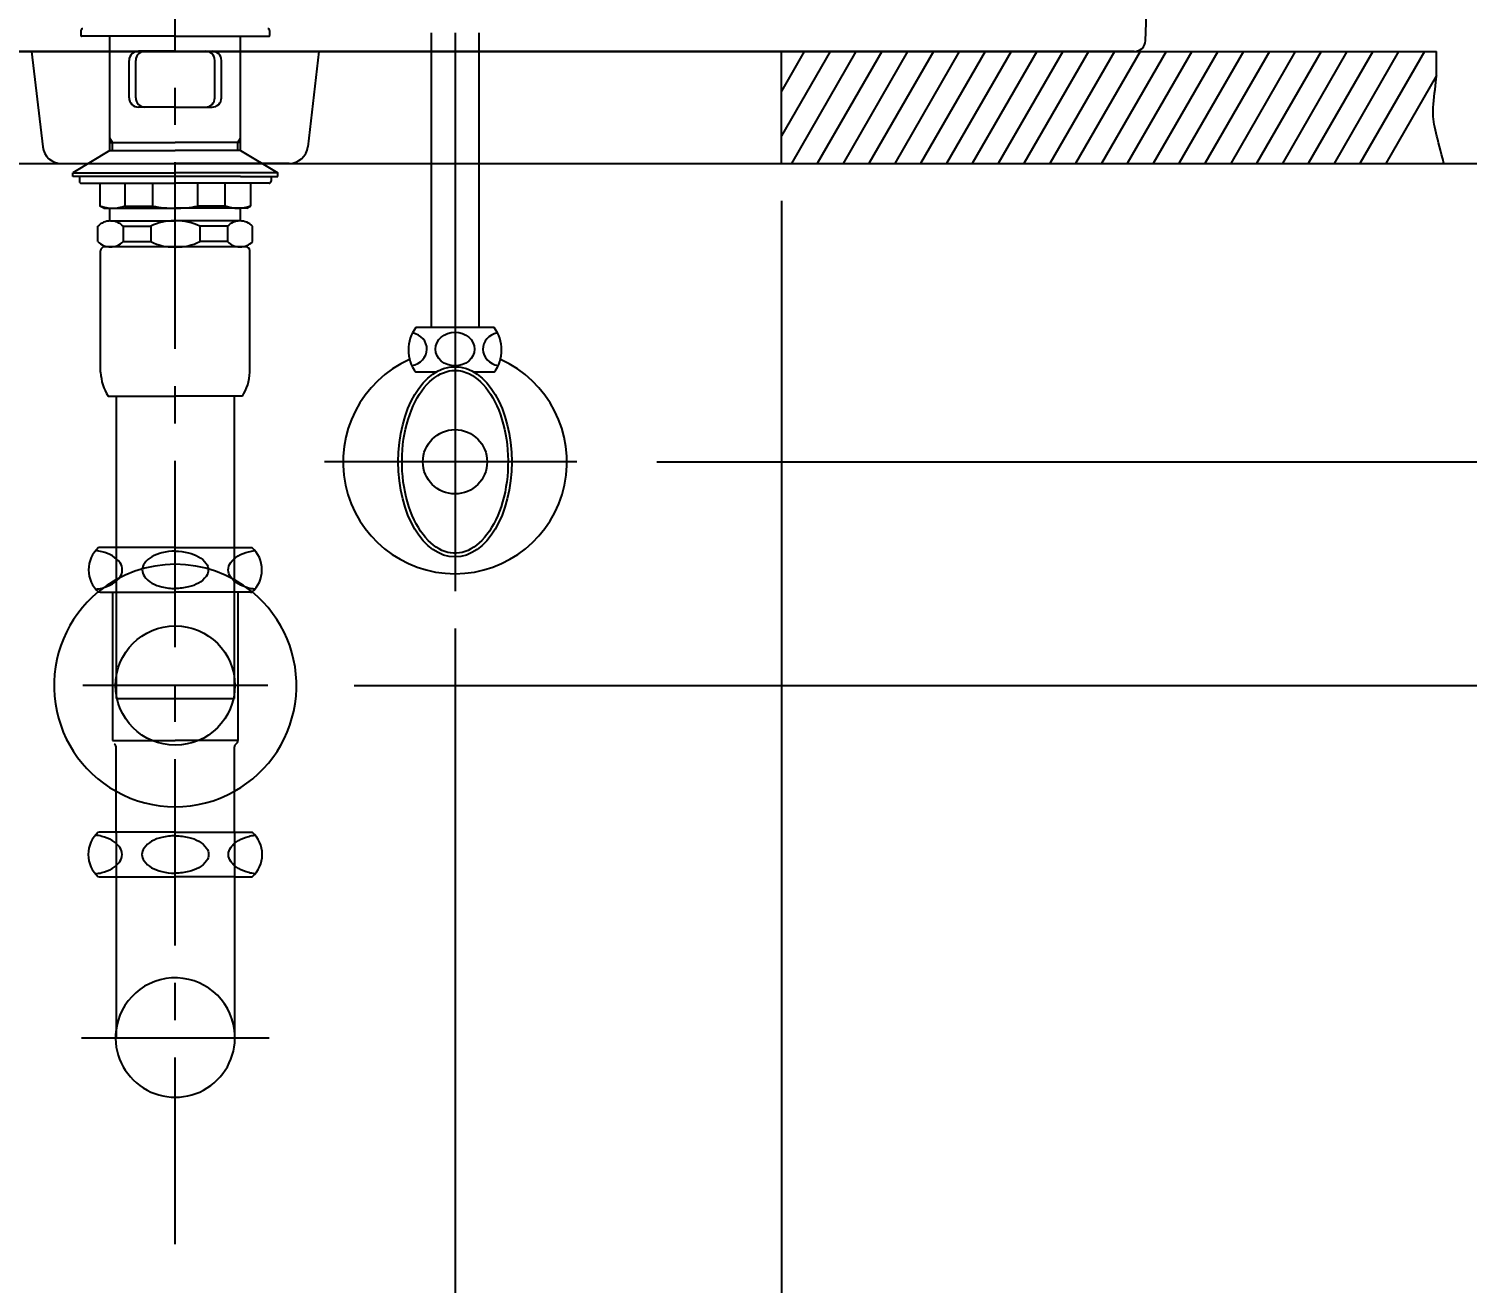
# Model space of a CAD drawing. Extents: x 0 to 3100, y 0 to 2100.
# Drawn here: x 980.3 to 1365.9, y 402.8 to 739.1 of the extents above; entities that cross this region are included whole.
import ezdxf

# ---------------------------------------------------------------- set-up
doc = ezdxf.new("R2010")
doc.units = 0
doc.header["$LTSCALE"] = 20
doc.header["$MEASUREMENT"] = 0
doc.linetypes.add('CENTER', pattern=[2, 1.25, -0.25, 0.25, -0.25])
doc.layers.get('0').update_dxf_attribs({"linetype": 'CONTINUOUS'})
doc.layers.get('DEFPOINTS').update_dxf_attribs({"linetype": 'CONTINUOUS'})
for name, color, linetype in [('1', 1, 'CONTINUOUS'), ('3', 3, 'CONTINUOUS'), ('4', 4, 'CONTINUOUS'), ('6', 6, 'CONTINUOUS'), ('7', 7, 'CONTINUOUS'), ('ORTHO$3', 7, 'CONTINUOUS'), ('ORTHO$4', 7, 'CONTINUOUS')]:
    doc.layers.add(name, color=color, linetype=linetype)
doc.dimstyles.get("Standard").update_dxf_attribs({"dimtxt": 2.5, "dimasz": 2, "dimexe": 2, "dimexo": 1, "dimgap": 1.5, "dimtad": 1, "dimdec": 0, "dimlfac": 10, "dimrnd": 0.5, "dimzin": 0, "dimdsep": 46, "dimtxsty": 'Standard', "dimcen": 0, "dimclrt": 2, "dimadec": 0, "dimazin": 0, "dimtfac": 1, "dimtdec": 0, "dimtmove": 0, "dimatfit": 3, "dimfxl": 0, "dimtolj": 1, "dimtzin": 0, "dimarcsym": 0})

# ---------------------------------------------------------------- blocks, each defined once
blk = doc.blocks.new('*D4')
at = {"layer": '7', "color": 3, "lineweight": -2}
for p, q in [((1289.58, 873.02), (1589.16, 873.02)), ((1579.16, 853.02), (1579.16, 515.52)), ((1579.16, 133.02), (1579.16, 470.52)), ((1523.35, 113.02), (1589.16, 113.02))]:
    blk.add_line(p, q, dxfattribs=at)
at = {"layer": '7', "color": 3}
for points in [[(1575.83, 853.02), (1582.5, 853.02), (1579.16, 873.02)], [(1575.83, 133.02), (1582.5, 133.02), (1579.16, 113.02)]]:
    blk.add_solid(points, dxfattribs=at)
at = {"layer": 'DEFPOINTS', "color": 0}
for p in [(1279.58, 873.02, -9.25), (1513.35, 113.02), (1579.16, 113.02)]:
    blk.add_point(p, dxfattribs=at)
at = {"layer": '7', "color": 2, "insert": (1579.16, 493.02), "char_height": 25, "attachment_point": 5}
blk.add_mtext('\\A1;760', dxfattribs=at)
blk = doc.blocks.new('*D6')
at = {"layer": '7', "color": 3, "lineweight": -2}
for p, q in [((1289.58, 873.02), (1469.16, 873.02)), ((1459.16, 853.02), (1459.16, 763.26)), ((1459.16, 643.02), (1459.16, 718.26)), ((1148.72, 623.02), (1469.16, 623.02))]:
    blk.add_line(p, q, dxfattribs=at)
at = {"layer": '7', "color": 3}
for points in [[(1455.83, 853.02), (1462.5, 853.02), (1459.16, 873.02)], [(1455.83, 643.02), (1462.5, 643.02), (1459.16, 623.02)]]:
    blk.add_solid(points, dxfattribs=at)
at = {"layer": 'DEFPOINTS', "color": 0}
for p in [(1279.58, 873.02, -9.25), (1138.72, 623.02), (1459.16, 623.02)]:
    blk.add_point(p, dxfattribs=at)
at = {"layer": '7', "color": 2, "insert": (1459.16, 740.76), "char_height": 25, "attachment_point": 5}
blk.add_mtext('\\A1;250', dxfattribs=at)
blk = doc.blocks.new('*D5')
at = {"layer": '7', "color": 3, "lineweight": -2}
for p, q in [((1289.58, 873.02), (1529.16, 873.02)), ((1519.16, 853.02), (1519.16, 720.52)), ((1519.16, 583.02), (1519.16, 675.52)), ((1067.58, 563.02), (1529.16, 563.02))]:
    blk.add_line(p, q, dxfattribs=at)
at = {"layer": '7', "color": 3}
for points in [[(1515.83, 853.02), (1522.5, 853.02), (1519.16, 873.02)], [(1515.83, 583.02), (1522.5, 583.02), (1519.16, 563.02)]]:
    blk.add_solid(points, dxfattribs=at)
at = {"layer": 'DEFPOINTS', "color": 0}
for p in [(1279.58, 873.02, -9.25), (1057.58, 563.02), (1519.16, 563.02)]:
    blk.add_point(p, dxfattribs=at)
at = {"layer": '7', "color": 2, "insert": (1519.16, 698.02), "char_height": 25, "attachment_point": 5}
blk.add_mtext('\\A1;310', dxfattribs=at)
blk = doc.blocks.new('*D7')
at = {"layer": '7', "color": 3, "lineweight": -2}
for p, q in [((1519.16, 543.02), (1519.16, 450.74)), ((1519.16, 133.02), (1519.16, 405.74)), ((1335.08, 113.02), (1529.16, 113.02))]:
    blk.add_line(p, q, dxfattribs=at)
at = {"layer": '7', "color": 3}
for points in [[(1515.83, 543.02), (1522.5, 543.02), (1519.16, 563.02)], [(1515.83, 133.02), (1522.5, 133.02), (1519.16, 113.02)]]:
    blk.add_solid(points, dxfattribs=at)
at = {"layer": 'DEFPOINTS', "color": 0}
for p in [(1519.16, 563.02), (1325.08, 113.02), (1519.16, 113.02)]:
    blk.add_point(p, dxfattribs=at)
at = {"layer": '7', "color": 2, "insert": (1519.16, 428.24), "char_height": 25, "attachment_point": 5}
blk.add_mtext('\\A1;450', dxfattribs=at)
blk = doc.blocks.new('*D8')
at = {"layer": '7', "color": 3, "lineweight": -2}
for p, q in [((1459.16, 603.02), (1459.16, 390.52)), ((1459.16, 133.02), (1459.16, 345.52)), ((1335.08, 113.02), (1469.16, 113.02))]:
    blk.add_line(p, q, dxfattribs=at)
at = {"layer": '7', "color": 3}
for points in [[(1455.83, 603.02), (1462.5, 603.02), (1459.16, 623.02)], [(1455.83, 133.02), (1462.5, 133.02), (1459.16, 113.02)]]:
    blk.add_solid(points, dxfattribs=at)
at = {"layer": 'DEFPOINTS', "color": 0}
for p in [(1459.16, 623.02), (1325.08, 113.02), (1459.16, 113.02)]:
    blk.add_point(p, dxfattribs=at)
at = {"layer": '7', "color": 2, "insert": (1459.16, 368.02), "char_height": 25, "attachment_point": 5}
blk.add_mtext('\\A1;510', dxfattribs=at)
blk = doc.blocks.new('*D9')
at = {"layer": '1', "color": 3, "lineweight": -2}
for p, q in [((944.58, 578.36), (944.58, 347.59)), ((1094.58, 578.36), (1094.58, 347.59)), ((1074.58, 357.59), (964.58, 357.59))]:
    blk.add_line(p, q, dxfattribs=at)
at = {"layer": '1', "color": 3}
for points in [[(964.58, 360.93), (964.58, 354.26), (944.58, 357.59)], [(1074.58, 360.93), (1074.58, 354.26), (1094.58, 357.59)]]:
    blk.add_solid(points, dxfattribs=at)
at = {"layer": 'DEFPOINTS', "color": 0}
for p in [(944.58, 588.36), (1094.58, 588.36), (944.58, 357.59)]:
    blk.add_point(p, dxfattribs=at)
at = {"layer": '1', "color": 2, "insert": (1019.58, 380.09), "char_height": 25, "attachment_point": 5}
blk.add_mtext('\\A1;150', dxfattribs=at)
blk = doc.blocks.new('*D20')
at = {"layer": '7', "color": 3, "lineweight": -2}
for p, q in [((857.08, 693.02), (857.08, 271.03)), ((1182.08, 693.02), (1182.08, 271.03)), ((877.08, 281.03), (1162.08, 281.03))]:
    blk.add_line(p, q, dxfattribs=at)
at = {"layer": '7', "color": 3}
for points in [[(877.08, 284.36), (877.08, 277.7), (857.08, 281.03)], [(1162.08, 284.36), (1162.08, 277.7), (1182.08, 281.03)]]:
    blk.add_solid(points, dxfattribs=at)
at = {"layer": 'DEFPOINTS', "color": 0}
for p in [(857.08, 703.02), (1182.08, 703.02), (1182.08, 281.03)]:
    blk.add_point(p, dxfattribs=at)
at = {"layer": '7', "color": 2, "insert": (1019.58, 303.53), "char_height": 25, "attachment_point": 5}
blk.add_mtext('\\A1;325', dxfattribs=at)
blk = doc.blocks.new('*D60')
at = {"color": 3, "lineweight": -2}
for p, q in [((1289.58, 873.02), (1393.54, 873.02)), ((1383.54, 853.02), (1383.54, 810.52)), ((1383.54, 723.02), (1383.54, 765.52)), ((1060.13, 703.02), (1393.54, 703.02))]:
    blk.add_line(p, q, dxfattribs=at)
at = {"color": 3}
for points in [[(1380.2, 853.02), (1386.87, 853.02), (1383.54, 873.02)], [(1380.2, 723.02), (1386.87, 723.02), (1383.54, 703.02)]]:
    blk.add_solid(points, dxfattribs=at)
at = {"layer": 'DEFPOINTS', "color": 0}
for p in [(1279.58, 873.02), (1050.13, 703.02), (1383.54, 703.02)]:
    blk.add_point(p, dxfattribs=at)
at = {"color": 2, "insert": (1383.54, 788.02), "char_height": 25, "attachment_point": 5}
blk.add_mtext('\\A1;170', dxfattribs=at)

msp = doc.modelspace()

# ---------------------------------------------------------------- linework, layer by layer
at = {"color": 7}
for p, q in [((981.07, 733.02, -9.25), (984.06, 707.43, -9.25)), ((981.07, 733.02, -9.25), (984.06, 707.43, -9.25)), ((1058.09, 733.02, -9.25), (1055.1, 707.43, -9.25)), ((1058.09, 733.02, -9.25), (1055.1, 707.43, -9.25)), ((989.03, 703.02, -9.25), (1019.58, 703.02, -9.25)), ((989.03, 703.02, -9.25), (1019.58, 703.02, -9.25)), ((1050.13, 703.02, -9.25), (1019.58, 703.02, -9.25)), ((1050.13, 703.02, -9.25), (1019.58, 703.02, -9.25))]:
    msp.add_line(p, q, dxfattribs=at)
for centre, start, end in [((989.03, 708.02, -9.25), 186.6755, 270), ((989.03, 708.02, -9.25), 186.6755, 270), ((1050.13, 708.02, -9.25), 270, 353.3245), ((1050.13, 708.02, -9.25), 270, 353.3245)]:
    msp.add_arc(centre, 5, start, end, dxfattribs=at)
at = {"layer": '1', "color": 1}
msp.add_open_spline([(1359.67, 703.02, -5.69), (1358.03, 709.88, -2.93), (1355.98, 715.2, 0.78), (1357.72, 724.25, 0), (1357.78, 728.89, -0.25), (1357.66, 733.02, -0.34)], degree=3, knots=[5.118111, 5.118111, 5.118111, 5.118111, 17.537984, 25.319688, 31.432652, 31.432652, 31.432652, 31.432652], dxfattribs=at)
at = {"layer": '3', "color": 7}
for p, q in [((1279.69, 735.9, -9.25), (1284.58, 867.83, -9.25)), ((1279.69, 735.9, -9.25), (1284.58, 867.83, -9.25)), ((762.47, 733.02, -9.25), (1019.58, 733.02, -9.25)), ((762.47, 733.02, -9.25), (1019.58, 733.02, -9.25)), ((1276.69, 733.02, -9.25), (1019.58, 733.02, -9.25)), ((1276.69, 733.02, -9.25), (1019.58, 733.02, -9.25))]:
    msp.add_line(p, q, dxfattribs=at)
at = {"layer": '3'}
for p, q in [((994.28, 738.61), (994.28, 737.31)), ((1019.58, 737.11), (994.48, 737.11)), ((1002.08, 706.52), (1002.08, 737.11)), ((1019.58, 737.11), (1044.68, 737.11)), ((1037.08, 706.52), (1037.08, 737.11)), ((1044.88, 738.61), (1044.88, 737.31)), ((1019.58, 733.11), (1009.71, 733.11)), ((1019.58, 733.11), (1029.46, 733.11)), ((1007.21, 720.61), (1007.21, 730.61)), ((1008.97, 720.61), (1008.97, 730.61)), ((1030.19, 720.61), (1030.19, 730.61)), ((1031.96, 720.61), (1031.96, 730.61)), ((1019.58, 718.11), (1009.71, 718.11)), ((1019.58, 718.11), (1029.46, 718.11)), ((1002.78, 708.61), (1002.08, 709.82)), ((1036.38, 708.61), (1037.08, 709.82)), ((1002.08, 706.52), (992.08, 700.52)), ((1002.08, 708.61), (1019.58, 708.61)), ((1002.08, 706.52), (1019.58, 706.52)), ((1002.78, 706.52), (1002.78, 708.61)), ((1037.08, 708.61), (1019.58, 708.61)), ((1037.08, 706.52), (1019.58, 706.52)), ((1036.38, 706.52), (1036.38, 708.61)), ((1037.08, 706.52), (1047.08, 700.52)), ((992.08, 700.52), (1019.58, 700.52)), ((992.08, 699.52), (992.08, 700.52)), ((1002.08, 699.52), (992.08, 699.52)), ((993.89, 699.52), (993.89, 698.22)), ((1037.08, 699.52), (1002.08, 699.52)), ((1047.08, 700.52), (1019.58, 700.52)), ((1037.08, 699.52), (1047.08, 699.52)), ((1045.27, 699.52), (1045.27, 698.22)), ((1047.08, 699.52), (1047.08, 700.52)), ((994.39, 697.72), (999.39, 697.72)), ((999.39, 697.72), (1019.58, 697.72)), ((999.39, 697.72), (999.39, 691.59)), ((1006.16, 691.59), (1006.16, 697.72)), ((1013.56, 691.59), (1013.56, 697.72)), ((1039.77, 697.72), (1019.58, 697.72)), ((1025.6, 691.59), (1025.6, 697.72)), ((1033, 691.59), (1033, 697.72)), ((1039.77, 697.72), (1039.77, 691.59)), ((1044.77, 697.72), (1039.77, 697.72)), ((1000.39, 691.02), (999.39, 691.59)), ((1000.39, 691.02), (1001.79, 691.02)), ((1001.79, 691.02), (1019.58, 691.02)), ((1002.08, 687.6), (1002.08, 691.02)), ((1006.16, 691.59), (1013.56, 691.59)), ((1037.37, 691.02), (1019.58, 691.02)), ((1033, 691.59), (1025.6, 691.59)), ((1037.08, 687.6), (1037.08, 691.02)), ((1038.77, 691.02), (1037.37, 691.02)), ((1038.77, 691.02), (1039.77, 691.59)), ((1002.22, 687.61), (1019.34, 687.61)), ((1036.94, 687.61), (1019.82, 687.61)), ((998.84, 682.05), (998.84, 686.17)), ((1005.61, 686.17), (1013.01, 686.17)), ((1005.61, 686.17), (1005.61, 682.05)), ((1013.01, 686.17), (1013.01, 682.05)), ((1026.15, 686.17), (1026.15, 682.05)), ((1033.55, 686.17), (1026.15, 686.17)), ((1033.55, 686.17), (1033.55, 682.05)), ((1040.32, 682.05), (1040.32, 686.17)), ((999.58, 647.01), (999.58, 679.61)), ((1019.58, 680.61), (1000.58, 680.61)), ((1005.61, 682.05), (1013.01, 682.05)), ((1036.94, 680.61), (1019.58, 680.61)), ((1033.55, 682.05), (1026.15, 682.05)), ((1036.38, 680.61), (1036.94, 680.61)), ((1036.94, 680.61), (1037.34, 680.61)), ((1038.58, 680.61), (1037.08, 680.61)), ((1039.58, 674.25), (1039.58, 679.61)), ((1039.58, 647.01), (1039.58, 679.61)), ((1001.58, 640.61), (1019.58, 640.61)), ((1003.71, 640.61), (1003.71, 559.61)), ((1037.58, 640.61), (1019.58, 640.61)), ((1035.46, 559.61), (1035.46, 640.61)), ((1003.71, 559.61), (1035.46, 559.61))]:
    msp.add_line(p, q, dxfattribs=at)
at = {"layer": '3', "color": 1}
for p, q in [((1195.14, 733.02), (1182.08, 710.4)), ((1188.21, 733.02), (1182.08, 722.4)), ((1202.07, 733.02), (1184.75, 703.02)), ((1209, 733.02), (1191.68, 703.02)), ((1215.92, 733.02), (1198.6, 703.02)), ((1222.85, 733.02), (1205.53, 703.02)), ((1229.78, 733.02), (1212.46, 703.02)), ((1236.71, 733.02), (1219.39, 703.02)), ((1243.64, 733.02), (1226.32, 703.02)), ((1250.56, 733.02), (1233.24, 703.02)), ((1257.49, 733.02), (1240.17, 703.02)), ((1264.42, 733.02), (1247.1, 703.02)), ((1271.35, 733.02), (1254.03, 703.02)), ((1278.28, 733.02), (1260.96, 703.02)), ((1285.21, 733.02), (1267.89, 703.02)), ((1292.13, 733.02), (1274.81, 703.02)), ((1299.06, 733.02), (1281.74, 703.02)), ((1305.99, 733.02), (1288.67, 703.02)), ((1312.92, 733.02), (1295.6, 703.02)), ((1319.85, 733.02), (1302.53, 703.02)), ((1326.78, 733.02), (1309.45, 703.02)), ((1333.7, 733.02), (1316.38, 703.02)), ((1340.63, 733.02), (1323.31, 703.02)), ((1347.56, 733.02), (1330.24, 703.02)), ((1354.49, 733.02), (1337.17, 703.02)), ((1357.68, 726.55), (1344.1, 703.02))]:
    msp.add_line(p, q, dxfattribs=at)
at = {"layer": '3'}
for centre, radius, start, end in [((994.78, 738.61), 0.5, 90, 180), ((994.48, 737.31), 0.2, 180, 270), ((1044.38, 738.61), 0.5, 0, 90), ((1044.68, 737.31), 0.2, 270, 0), ((1009.71, 730.61), 2.5, 90, 180), ((1011.47, 730.61), 2.5, 90, 180), ((1027.69, 730.61), 2.5, 0, 90), ((1029.46, 730.61), 2.5, 0, 90), ((1009.71, 720.61), 2.5, 180, 270), ((1011.47, 720.61), 2.5, 180, 270), ((1027.69, 720.61), 2.5, 270, 0), ((1029.46, 720.61), 2.5, 270, 0), ((994.39, 698.22), 0.5, 180, 270), ((1044.77, 698.22), 0.5, 270, 0), ((1002.78, 701.2), 10.18, 250.5679, 289.4321), ((1019.39, 720.47), 29.46, 258.5956, 270.3737), ((1019.77, 720.47), 29.46, 269.6263, 281.4044), ((1036.39, 701.2), 10.18, 250.5679, 289.4321), ((1002.22, 682.9), 4.7, 43.9409, 136.0591), ((1019.12, 674.01), 13.61, 89.0643, 116.6472), ((1020.05, 674.01), 13.61, 63.3528, 90.9357), ((1036.94, 682.9), 4.7, 43.9409, 136.0591), ((1002.22, 685.32), 4.7, 223.9409, 316.0591), ((1000.58, 679.61), 1, 90, 180), ((1019.12, 694.21), 13.61, 243.3528, 270.9357), ((1020.05, 694.21), 13.61, 269.0643, 296.6472), ((1036.94, 685.32), 4.7, 223.9409, 316.0591), ((1038.58, 679.61), 1, 0, 90), ((1012.57, 647.56), 13, 182.42, 212.3), ((1026.59, 647.56), 13, 327.7, 357.58)]:
    msp.add_arc(centre, radius, start, end, dxfattribs=at)
at = {"layer": '3', "color": 7}
msp.add_arc((1276.69, 736.02, -9.25), 3, 270, 357.8774, dxfattribs=at)
msp.add_arc((1276.69, 736.02, -9.25), 3, 270, 357.8774, dxfattribs=at)
at = {"layer": '4'}
for p, q in [((1003.33, 600.05), (999.04, 600.05)), ((1019.58, 600.05), (1003.33, 600.05)), ((1019.58, 600.05), (1035.83, 600.05)), ((1035.83, 600.05), (1040.12, 600.05)), ((999.43, 588.05), (999.04, 588.05)), ((999.43, 588.05), (1019.58, 588.05)), ((1002.78, 588.05), (1002.78, 548.27)), ((1039.73, 588.05), (1019.58, 588.05)), ((1036.38, 588.05), (1036.38, 548.27)), ((1039.73, 588.05), (1040.12, 588.05)), ((1044.36, 563.02), (994.81, 563.02)), ((1002.78, 548.27), (1019.58, 548.27)), ((1036.38, 548.27), (1019.58, 548.27)), ((1003.71, 523.45), (1003.71, 546.63)), ((1035.46, 523.45), (1035.46, 546.63)), ((1003.71, 523.75), (998.96, 523.75)), ((1019.5, 523.75), (1003.71, 523.75)), ((1003.71, 523.45), (1003.71, 468.55)), ((1019.5, 523.75), (1019.58, 523.75)), ((1019.66, 523.75), (1019.58, 523.75)), ((1019.66, 523.75), (1035.46, 523.75)), ((1035.46, 523.75), (1040.2, 523.75)), ((1035.46, 523.45), (1035.46, 468.55)), ((998.96, 511.75), (1003.71, 511.75)), ((1003.71, 511.75), (1019.5, 511.75)), ((1035.46, 511.75), (1019.66, 511.75)), ((1035.46, 511.75), (1040.2, 511.75)), ((1044.75, 468.55), (994.41, 468.55))]:
    msp.add_line(p, q, dxfattribs=at)
for points in [[(1005.39, 594.05, 0.155217), (1004.8, 595.91, 0.106747), (1002.73, 597.8, 0.073043), (999.96, 598.92, 0.028511), (998.24, 599.24, 0.059523)], [(1019.58, 599.05, 0.057537), (1016.02, 598.64, 0.071219), (1013.32, 597.59, 0.106373), (1011.3, 595.79, 0.159483)], [(1019.58, 599.05, -0.057537), (1023.14, 598.64, -0.071219), (1025.84, 597.59, -0.106373), (1027.86, 595.79, -0.159483)], [(1033.78, 594.05, -0.155217), (1034.37, 595.91, -0.106747), (1036.43, 597.8, -0.073043), (1039.2, 598.92, -0.028511), (1040.93, 599.24, -0.059523)], [(998.24, 588.87, 0.028511), (999.96, 589.19, 0.073043), (1002.73, 590.31, 0.106747), (1004.8, 592.2, 0.155217), (1005.39, 594.05, 0.155217)], [(1011.3, 595.79, 0.32729), (1011.3, 592.32, 0.106373), (1013.32, 590.52, 0.071219), (1016.02, 589.47, 0.057537), (1019.58, 589.05, 0.057537)], [(1027.86, 595.79, -0.32729), (1027.86, 592.32, -0.106373), (1025.84, 590.52, -0.071219), (1023.14, 589.47, -0.057537), (1019.58, 589.05, -0.057537)], [(1040.93, 588.87, -0.028511), (1039.2, 589.19, -0.073043), (1036.43, 590.31, -0.106747), (1034.37, 592.2, -0.155217), (1033.78, 594.05, -0.155217)], [(1003.71, 520.74, 0.049056), (1002.66, 521.5, 0.073043), (999.89, 522.62, 0.028511), (998.16, 522.94)], [(1005.31, 517.75, 0.155217), (1004.72, 519.61, 0.054411), (1003.76, 520.69, 0.054411)], [(1019.58, 522.75, 0.05879), (1015.95, 522.34, 0.071219), (1013.25, 521.29, 0.106373), (1011.22, 519.49, 0.159483)], [(1019.58, 522.75, -0.05879), (1023.22, 522.34, -0.071219), (1025.92, 521.29, -0.106373), (1027.94, 519.49, -0.159483)], [(1033.85, 517.75, -0.155217), (1034.44, 519.61, -0.05495), (1035.41, 520.7, -0.05495)], [(1035.46, 520.74, -0.049056), (1036.51, 521.5, -0.073043), (1039.28, 522.62, -0.028511), (1041, 522.94)], [(1003.77, 514.82, 0.054321), (1004.72, 515.9, 0.155217), (1005.31, 517.75)], [(1011.22, 519.49, 0.32729), (1011.22, 516.02, 0.106373), (1013.25, 514.22, 0.071219), (1015.95, 513.17, 0.057537), (1019.5, 512.75, 0.057537)], [(1027.94, 519.49, -0.32729), (1027.94, 516.02, -0.106373), (1025.92, 514.22, -0.071219), (1023.22, 513.17, -0.057537), (1019.66, 512.75, -0.057537)], [(1035.4, 514.82, -0.054539), (1034.44, 515.9, -0.155217), (1033.85, 517.75)], [(998.16, 512.57, 0.028511), (999.89, 512.89, 0.073043), (1002.66, 514.01, 0.049056), (1003.71, 514.77, 0.049056)], [(1041, 512.57, -0.028511), (1039.28, 512.89, -0.073043), (1036.51, 514.01, -0.049056), (1035.46, 514.77, -0.049056)]]:
    msp.add_lwpolyline(points, format="xyb", dxfattribs=at)
msp.add_circle((1019.58, 563.05), 16, dxfattribs=at)
for centre, radius, start, end in [((1004.33, 594.05), 8, 131.4096, 228.5904), ((1034.83, 594.05), 8, 311.4096, 48.5904), ((1019.58, 563.05), 32.5, 50.5529, 129.4471), ((1019.58, 563.05), 32.5, 129.4471, 240.7605), ((1019.58, 563.05), 32.5, 299.2395, 50.5529), ((1035.38, 548.27), 1, 301.2974, 0), ((1002.78, 546.63), 0.925, 0, 58.7026), ((1036.38, 546.63), 0.925, 121.2974, 180), ((1019.58, 563.05), 32.5, 240.7605, 299.2395), ((1004.25, 517.75), 8, 131.4096, 228.5904), ((1034.91, 517.75), 8, 311.4096, 48.5904), ((1019.58, 468.68), 16, 7.1666, 180), ((1019.58, 468.68), 16, 172.8334, 7.1666)]:
    msp.add_arc(centre, radius, start, end, dxfattribs=at)
at = {"layer": '6'}
for p, q in [((1088.23, 738.02), (1088.23, 659.02)), ((1094.58, 738.02), (1094.58, 588.36)), ((1100.93, 738.02), (1100.93, 659.02)), ((1100.93, 659.02), (1084.08, 659.02)), ((1105.08, 659.02), (1100.93, 659.02)), ((1089.44, 647.02), (1084.08, 647.02)), ((1105.08, 647.02), (1099.72, 647.02)), ((1127.21, 623.02), (1059.61, 623.02))]:
    msp.add_line(p, q, dxfattribs=at)
msp.add_circle((1094.58, 623.02), 8.62, dxfattribs=at)
for centre, radius, start, end in [((1092.08, 653.02), 10, 143.1301, 216.8699), ((1097.08, 653.02), 10, 323.1301, 36.8699), ((1094.58, 623.02), 30, 113.9173, 66.0827)]:
    msp.add_arc(centre, radius, start, end, dxfattribs=at)
for centre, major_axis, start_param, end_param in [((1081.81, 653.24), (-5.23, 0), 1.800504, 4.443058), ((1107.26, 653.24), (5.23, 0), 1.824119, 4.49897)]:
    msp.add_ellipse(centre, major_axis=major_axis, ratio=0.866391, start_param=start_param, end_param=end_param, dxfattribs=at)
for centre, major_axis, ratio in [((1094.58, 653.24), (5.23, 0), 0.866391), ((1094.58, 623.02), (0, 25.5), 0.596529)]:
    msp.add_ellipse(centre, major_axis=major_axis, ratio=ratio, dxfattribs=at)
msp.add_open_spline([(1094.58, 647.52), (1092.5, 647.52), (1090.4, 646.71), (1086.5, 643.46), (1084.73, 641.02), (1082.01, 634.99), (1081.05, 631.41), (1080.2, 623.9), (1080.31, 619.97), (1081.54, 612.61), (1082.67, 609.19), (1085.68, 603.6), (1087.56, 601.44), (1091.56, 598.8), (1093.67, 598.3), (1097.82, 598.9), (1099.91, 600.02), (1103.66, 603.86), (1105.31, 606.56), (1107.72, 612.98), (1108.49, 616.69), (1108.95, 624.31), (1108.64, 628.2), (1107.04, 635.35), (1105.74, 638.58), (1102.47, 643.69), (1100.51, 645.55), (1097.19, 647.2), (1095.88, 647.52), (1094.58, 647.52)], degree=3, knots=[0, 0, 0, 0, 0.46111, 0.46111, 0.922219, 0.922219, 1.383329, 1.383329, 1.844439, 1.844439, 2.305549, 2.305549, 2.766658, 2.766658, 3.227768, 3.227768, 3.688878, 3.688878, 4.149988, 4.149988, 4.611097, 4.611097, 5.072207, 5.072207, 5.533317, 5.533317, 5.994427, 5.994427, 6.283185, 6.283185, 6.283185, 6.283185], dxfattribs=at)
at = {"layer": '7', "color": 2, "linetype": 'CENTER', "ltscale": 2}
msp.add_line((1019.58, 413.32), (1019.58, 915.65), dxfattribs=at)
at = {"layer": '7', "extrusion": (0, 1, 0)}
for p, q in [((1019.58, 738.02, 445.82), (1019.58, 738.02, -14.18)), ((1019.58, 738.02, -14.18), (1019.58, 738.02, 445.82)), ((1019.58, 738.02, 445.82), (1019.58, 738.02, -14.18)), ((1019.58, 738.02, -14.18), (1019.58, 738.02, 445.82)), ((1019.58, 738.02, 20), (1019.58, 738.02, 0)), ((1019.58, 738.02, 20), (1019.58, 738.02, 0)), ((1019.58, 738.02, 20), (1019.58, 738.02, 0)), ((1019.58, 738.02, 20), (1019.58, 738.02, 0)), ((1019.58, 738.02, 0), (1019.58, 738.02, -14.18)), ((1019.58, 738.02, 0), (1019.58, 738.02, -14.18)), ((1019.58, 738.02, 0), (1019.58, 738.02, -14.18)), ((1019.58, 738.02, 0), (1019.58, 738.02, -14.18)), ((1019.58, 738.02, -14.18), (1019.58, 738.02, -14.18)), ((1019.58, 738.02, -14.18), (1019.58, 738.02, -14.18)), ((1019.58, 738.02, -14.18), (1019.58, 738.02, -14.18)), ((1019.58, 738.02, -14.18), (1019.58, 738.02, -14.18)), ((1019.58, 738.02, 410.51), (1019.58, 738.02, 445.82)), ((1019.58, 738.02, 410.51), (1019.58, 738.02, 445.82)), ((1019.58, 738.02, 445.82), (1019.58, 738.02, 445.82)), ((1019.58, 738.02, 445.82), (1019.58, 738.02, 445.82)), ((1019.58, 738.02, 445.82), (1019.58, 738.02, 445.82)), ((1019.58, 738.02, 445.82), (1019.58, 738.02, 445.82)), ((1019.58, 733.02, -9.25), (753.64, 733.02, -9.25)), ((1019.58, 733.02, -9.25), (1285.52, 733.02, -9.25)), ((1144.58, 703.02, -9.25), (1359.67, 703.02, -9.25))]:
    msp.add_line(p, q, dxfattribs=at)
at = {"layer": '7'}
for p, q in [((1144.58, 733.02), (1357.66, 733.02)), ((1182.08, 703.02), (1182.08, 733.02)), ((894.58, 703.02), (1144.58, 703.02))]:
    msp.add_line(p, q, dxfattribs=at)
for points, knots in [([(1019.58, 738.02, 381.33), (1019.58, 738.02, 320.01), (1019.58, 738.02, 258.69), (1019.58, 738.02, 138.24), (1019.58, 738.02, 79.12), (1019.58, 738.02, 20)], [0, 0, 0, 0, 0.509144, 0.509144, 1, 1, 1, 1]), ([(1019.58, 738.02, 381.33), (1019.58, 738.02, 320.01), (1019.58, 738.02, 258.69), (1019.58, 738.02, 138.24), (1019.58, 738.02, 79.12), (1019.58, 738.02, 20)], [0, 0, 0, 0, 0.509144, 0.509144, 1, 1, 1, 1]), ([(1019.58, 738.02, 381.33), (1019.58, 738.02, 320.01), (1019.58, 738.02, 258.69), (1019.58, 738.02, 138.24), (1019.58, 738.02, 79.12), (1019.58, 738.02, 20)], [0, 0, 0, 0, 0.509144, 0.509144, 1, 1, 1, 1]), ([(1019.58, 738.02, 381.33), (1019.58, 738.02, 320.01), (1019.58, 738.02, 258.69), (1019.58, 738.02, 138.24), (1019.58, 738.02, 79.12), (1019.58, 738.02, 20)], [0, 0, 0, 0, 0.509144, 0.509144, 1, 1, 1, 1]), ([(1019.58, 738.02, 381.33), (1019.58, 738.02, 385.34), (1019.58, 738.02, 389.33), (1019.58, 738.02, 396.64), (1019.58, 738.02, 400.03), (1019.58, 738.02, 405.62), (1019.58, 738.02, 407.86), (1019.58, 738.02, 410.85), (1019.58, 738.02, 411.61), (1019.58, 738.02, 411.56)], [0, 0, 0, 0, 0.25, 0.25, 0.5, 0.5, 0.75, 0.75, 1, 1, 1, 1]), ([(1019.58, 738.02, 381.33), (1019.58, 738.02, 385.34), (1019.58, 738.02, 389.33), (1019.58, 738.02, 396.64), (1019.58, 738.02, 400.03), (1019.58, 738.02, 405.62), (1019.58, 738.02, 407.86), (1019.58, 738.02, 410.85), (1019.58, 738.02, 411.61), (1019.58, 738.02, 411.56)], [0, 0, 0, 0, 0.25, 0.25, 0.5, 0.5, 0.75, 0.75, 1, 1, 1, 1]), ([(1019.58, 738.02, 381.33), (1019.58, 738.02, 385.34), (1019.58, 738.02, 389.33), (1019.58, 738.02, 396.64), (1019.58, 738.02, 400.03), (1019.58, 738.02, 405.62), (1019.58, 738.02, 407.86), (1019.58, 738.02, 410.85), (1019.58, 738.02, 411.61), (1019.58, 738.02, 411.56)], [0, 0, 0, 0, 0.25, 0.25, 0.5, 0.5, 0.75, 0.75, 1, 1, 1, 1]), ([(1019.58, 738.02, 381.33), (1019.58, 738.02, 385.34), (1019.58, 738.02, 389.33), (1019.58, 738.02, 396.64), (1019.58, 738.02, 400.03), (1019.58, 738.02, 405.62), (1019.58, 738.02, 407.86), (1019.58, 738.02, 410.85), (1019.58, 738.02, 411.61), (1019.58, 738.02, 411.56)], [0, 0, 0, 0, 0.25, 0.25, 0.5, 0.5, 0.75, 0.75, 1, 1, 1, 1]), ([(1019.58, 738.02, 410.51), (1019.58, 738.02, 410.51), (1019.58, 738.02, 410.6), (1019.58, 738.02, 410.98), (1019.58, 738.02, 411.25), (1019.58, 738.02, 411.56)], [0, 0, 0, 0, 0.535587, 0.535587, 1, 1, 1, 1]), ([(1019.58, 738.02, 410.51), (1019.58, 738.02, 410.51), (1019.58, 738.02, 410.6), (1019.58, 738.02, 410.98), (1019.58, 738.02, 411.25), (1019.58, 738.02, 411.56)], [0, 0, 0, 0, 0.535587, 0.535587, 1, 1, 1, 1]), ([(1019.58, 738.02, 410.51), (1019.58, 738.02, 410.51), (1019.58, 738.02, 410.6), (1019.58, 738.02, 410.98), (1019.58, 738.02, 411.25), (1019.58, 738.02, 411.56)], [0, 0, 0, 0, 0.535587, 0.535587, 1, 1, 1, 1]), ([(1019.58, 738.02, 410.51), (1019.58, 738.02, 410.51), (1019.58, 738.02, 410.6), (1019.58, 738.02, 410.98), (1019.58, 738.02, 411.25), (1019.58, 738.02, 411.56)], [0, 0, 0, 0, 0.535587, 0.535587, 1, 1, 1, 1])]:
    msp.add_open_spline(points, degree=3, knots=knots, dxfattribs=at)
for points, degree in [([(1019.58, 738.02, -14.18), (1019.58, 738.02, -9.46), (1019.58, 738.02, -4.73), (1019.58, 738.02, 0)], 3), ([(1019.58, 738.02, -14.18), (1019.58, 738.02, -9.46), (1019.58, 738.02, -4.73), (1019.58, 738.02, 0)], 3), ([(1019.58, 738.02, -14.18), (1019.58, 738.02, -9.46), (1019.58, 738.02, -4.73), (1019.58, 738.02, 0)], 3), ([(1019.58, 738.02, -14.18), (1019.58, 738.02, -9.46), (1019.58, 738.02, -4.73), (1019.58, 738.02, 0)], 3), ([(1019.58, 738.02, 0), (1019.58, 738.02)], 1), ([(1019.58, 738.02, 0), (1019.58, 738.02)], 1), ([(1019.58, 738.02, 0), (1019.58, 738.02)], 1), ([(1019.58, 738.02, 0), (1019.58, 738.02)], 1)]:
    msp.add_open_spline(points, degree=degree, dxfattribs=at)
at = {"layer": 'ORTHO$3', "color": 2, "linetype": 'Continuous', "extrusion": (0, 1, 0)}
for p, q in [((1019.58, 738.02, -479.25), (1019.58, 738.02, -19.25)), ((1019.58, 738.02, -19.25), (1019.58, 738.02, -479.25)), ((1019.58, 738.02, -445.07), (1019.58, 738.02, -465.07)), ((1019.58, 738.02, -445.07), (1019.58, 738.02, -465.07)), ((1019.58, 738.02, -479.25), (1019.58, 738.02, -479.25)), ((1019.58, 738.02, -479.25), (1019.58, 738.02, -479.25)), ((1019.58, 738.02, -465.07), (1019.58, 738.02, -479.25)), ((1019.58, 738.02, -465.07), (1019.58, 738.02, -479.25)), ((1019.58, 738.02, -19.25), (1019.58, 738.02, -19.25)), ((1019.58, 738.02, -19.25), (1019.58, 738.02, -19.25)), ((1019.58, 738.02, -54.56), (1019.58, 738.02, -19.25))]:
    msp.add_line(p, q, dxfattribs=at)
at = {"layer": 'ORTHO$3', "color": 2, "linetype": 'Continuous'}
for points, knots in [([(1019.58, 738.02, -83.74), (1019.58, 738.02, -145.06), (1019.58, 738.02, -206.38), (1019.58, 738.02, -326.83), (1019.58, 738.02, -385.95), (1019.58, 738.02, -445.07)], [0, 0, 0, 0, 0.509144, 0.509144, 1, 1, 1, 1]), ([(1019.58, 738.02, -83.74), (1019.58, 738.02, -145.06), (1019.58, 738.02, -206.38), (1019.58, 738.02, -326.83), (1019.58, 738.02, -385.95), (1019.58, 738.02, -445.07)], [0, 0, 0, 0, 0.509144, 0.509144, 1, 1, 1, 1]), ([(1019.58, 738.02, -54.56), (1019.58, 738.02, -54.56), (1019.58, 738.02, -54.47), (1019.58, 738.02, -54.09), (1019.58, 738.02, -53.82), (1019.58, 738.02, -53.51)], [0, 0, 0, 0, 0.535587, 0.535587, 1, 1, 1, 1]), ([(1019.58, 738.02, -54.56), (1019.58, 738.02, -54.56), (1019.58, 738.02, -54.47), (1019.58, 738.02, -54.09), (1019.58, 738.02, -53.82), (1019.58, 738.02, -53.51)], [0, 0, 0, 0, 0.535587, 0.535587, 1, 1, 1, 1]), ([(1019.58, 738.02, -83.74), (1019.58, 738.02, -79.73), (1019.58, 738.02, -75.74), (1019.58, 738.02, -68.43), (1019.58, 738.02, -65.04), (1019.58, 738.02, -59.45), (1019.58, 738.02, -57.21), (1019.58, 738.02, -54.22), (1019.58, 738.02, -53.46), (1019.58, 738.02, -53.51)], [0, 0, 0, 0, 0.25, 0.25, 0.5, 0.5, 0.75, 0.75, 1, 1, 1, 1]), ([(1019.58, 738.02, -83.74), (1019.58, 738.02, -79.73), (1019.58, 738.02, -75.74), (1019.58, 738.02, -68.43), (1019.58, 738.02, -65.04), (1019.58, 738.02, -59.45), (1019.58, 738.02, -57.21), (1019.58, 738.02, -54.22), (1019.58, 738.02, -53.46), (1019.58, 738.02, -53.51)], [0, 0, 0, 0, 0.25, 0.25, 0.5, 0.5, 0.75, 0.75, 1, 1, 1, 1])]:
    msp.add_open_spline(points, degree=3, knots=knots, dxfattribs=at)
for points, degree in [([(1019.58, 738.02, -465.07), (1019.58, 738.02, -465.07)], 1), ([(1019.58, 738.02, -465.07), (1019.58, 738.02, -465.07)], 1), ([(1019.58, 738.02, -479.25), (1019.58, 738.02, -474.53), (1019.58, 738.02, -469.8), (1019.58, 738.02, -465.07)], 3), ([(1019.58, 738.02, -479.25), (1019.58, 738.02, -474.53), (1019.58, 738.02, -469.8), (1019.58, 738.02, -465.07)], 3)]:
    msp.add_open_spline(points, degree=degree, dxfattribs=at)
at = {"layer": 'ORTHO$4', "color": 2, "linetype": 'Continuous', "extrusion": (0, 1, 0)}
for p, q in [((1019.58, 738.02, -479.25), (1019.58, 738.02, -19.25)), ((1019.58, 738.02, -19.25), (1019.58, 738.02, -479.25)), ((1019.58, 738.02, -445.07), (1019.58, 738.02, -465.07)), ((1019.58, 738.02, -445.07), (1019.58, 738.02, -465.07)), ((1019.58, 738.02, -479.25), (1019.58, 738.02, -479.25)), ((1019.58, 738.02, -479.25), (1019.58, 738.02, -479.25)), ((1019.58, 738.02, -465.07), (1019.58, 738.02, -479.25)), ((1019.58, 738.02, -465.07), (1019.58, 738.02, -479.25)), ((1019.58, 738.02, -19.25), (1019.58, 738.02, -19.25)), ((1019.58, 738.02, -19.25), (1019.58, 738.02, -19.25)), ((1019.58, 738.02, -54.56), (1019.58, 738.02, -19.25))]:
    msp.add_line(p, q, dxfattribs=at)
at = {"layer": 'ORTHO$4', "color": 2, "linetype": 'Continuous'}
for points, knots in [([(1019.58, 738.02, -83.74), (1019.58, 738.02, -145.06), (1019.58, 738.02, -206.38), (1019.58, 738.02, -326.83), (1019.58, 738.02, -385.95), (1019.58, 738.02, -445.07)], [0, 0, 0, 0, 0.509144, 0.509144, 1, 1, 1, 1]), ([(1019.58, 738.02, -83.74), (1019.58, 738.02, -145.06), (1019.58, 738.02, -206.38), (1019.58, 738.02, -326.83), (1019.58, 738.02, -385.95), (1019.58, 738.02, -445.07)], [0, 0, 0, 0, 0.509144, 0.509144, 1, 1, 1, 1]), ([(1019.58, 738.02, -54.56), (1019.58, 738.02, -54.56), (1019.58, 738.02, -54.47), (1019.58, 738.02, -54.09), (1019.58, 738.02, -53.82), (1019.58, 738.02, -53.51)], [0, 0, 0, 0, 0.535587, 0.535587, 1, 1, 1, 1]), ([(1019.58, 738.02, -54.56), (1019.58, 738.02, -54.56), (1019.58, 738.02, -54.47), (1019.58, 738.02, -54.09), (1019.58, 738.02, -53.82), (1019.58, 738.02, -53.51)], [0, 0, 0, 0, 0.535587, 0.535587, 1, 1, 1, 1]), ([(1019.58, 738.02, -83.74), (1019.58, 738.02, -79.73), (1019.58, 738.02, -75.74), (1019.58, 738.02, -68.43), (1019.58, 738.02, -65.04), (1019.58, 738.02, -59.45), (1019.58, 738.02, -57.21), (1019.58, 738.02, -54.22), (1019.58, 738.02, -53.46), (1019.58, 738.02, -53.51)], [0, 0, 0, 0, 0.25, 0.25, 0.5, 0.5, 0.75, 0.75, 1, 1, 1, 1]), ([(1019.58, 738.02, -83.74), (1019.58, 738.02, -79.73), (1019.58, 738.02, -75.74), (1019.58, 738.02, -68.43), (1019.58, 738.02, -65.04), (1019.58, 738.02, -59.45), (1019.58, 738.02, -57.21), (1019.58, 738.02, -54.22), (1019.58, 738.02, -53.46), (1019.58, 738.02, -53.51)], [0, 0, 0, 0, 0.25, 0.25, 0.5, 0.5, 0.75, 0.75, 1, 1, 1, 1])]:
    msp.add_open_spline(points, degree=3, knots=knots, dxfattribs=at)
for points, degree in [([(1019.58, 738.02, -465.07), (1019.58, 738.02, -465.07)], 1), ([(1019.58, 738.02, -465.07), (1019.58, 738.02, -465.07)], 1), ([(1019.58, 738.02, -479.25), (1019.58, 738.02, -474.53), (1019.58, 738.02, -469.8), (1019.58, 738.02, -465.07)], 3), ([(1019.58, 738.02, -479.25), (1019.58, 738.02, -474.53), (1019.58, 738.02, -469.8), (1019.58, 738.02, -465.07)], 3)]:
    msp.add_open_spline(points, degree=degree, dxfattribs=at)

# ---------------------------------------------------------------- dimensions: what is measured, and where the dimension line sits
dim = msp.add_linear_dim(base=(1383.54, 703.02, -9.25), p1=(1279.58, 873.02, -9.25), p2=(1050.13, 703.02, -9.25), angle=90, dimstyle='Standard', override={"dimtxt": 25, "dimasz": 20, "dimexe": 10, "dimexo": 10, "dimgap": 10, "dimtih": 1, "dimtoh": 1, "dimlfac": 1, "dimzin": 8, "dimclrd": 3, "dimclre": 3})
dim.commit()
dim.dimension.update_dxf_attribs({"geometry": '*D60', "text_midpoint": (1383.54, 788.02, -9.25)})
at = {"layer": '1'}
dim = msp.add_linear_dim(base=(944.58, 357.59), p1=(1094.58, 588.36), p2=(944.58, 588.36), dimstyle='Standard', override={"dimtxt": 25, "dimasz": 20, "dimexe": 10, "dimexo": 10, "dimgap": 10, "dimtih": 1, "dimtoh": 1, "dimlfac": 1, "dimzin": 8, "dimclrd": 3, "dimclre": 3}, dxfattribs=at)
dim.commit()
dim.dimension.update_dxf_attribs({"geometry": '*D9', "text_midpoint": (1019.58, 380.09)})
at = {"layer": '7'}
for base, p1, p2, picture, middle in [((1519.16, 563.02), (1279.58, 873.02, -9.25), (1057.58, 563.02), '*D5', (1519.16, 698.02)), ((1459.16, 623.02), (1279.58, 873.02, -9.25), (1138.72, 623.02), '*D6', (1459.16, 740.76)), ((1519.16, 113.02), (1519.16, 563.02), (1325.08, 113.02), '*D7', (1519.16, 428.24))]:
    dim = msp.add_linear_dim(base=base, p1=p1, p2=p2, angle=90, dimstyle='Standard', override={"dimtxt": 25, "dimasz": 20, "dimexe": 10, "dimexo": 10, "dimgap": 10, "dimtih": 1, "dimtoh": 1, "dimlfac": 1, "dimzin": 8, "dimclrd": 3, "dimclre": 3}, dxfattribs=at)
    dim.commit()
    dim.dimension.update_dxf_attribs({"geometry": picture, "text_midpoint": middle, "dimtype": 160})
for base, p1, p2, picture, middle in [((1579.16, 113.02), (1279.58, 873.02, -9.25), (1513.35, 113.02), '*D4', (1579.16, 493.02)), ((1459.16, 113.02), (1459.16, 623.02), (1325.08, 113.02), '*D8', (1459.16, 368.02))]:
    dim = msp.add_linear_dim(base=base, p1=p1, p2=p2, angle=90, dimstyle='Standard', override={"dimtxt": 25, "dimasz": 20, "dimexe": 10, "dimexo": 10, "dimgap": 10, "dimtih": 1, "dimtoh": 1, "dimlfac": 1, "dimzin": 8, "dimclrd": 3, "dimclre": 3}, dxfattribs=at)
    dim.commit()
    dim.dimension.update_dxf_attribs({"geometry": picture, "text_midpoint": middle})
dim = msp.add_linear_dim(base=(1182.08, 281.03), p1=(857.08, 703.02), p2=(1182.08, 703.02), dimstyle='Standard', override={"dimtxt": 25, "dimasz": 20, "dimexe": 10, "dimexo": 10, "dimgap": 10, "dimtih": 1, "dimtoh": 1, "dimlfac": 1, "dimzin": 8, "dimclrd": 3, "dimclre": 3}, dxfattribs=at)
dim.commit()
dim.dimension.update_dxf_attribs({"geometry": '*D20', "text_midpoint": (1019.58, 303.53)})

doc.saveas('drawing.dxf')
